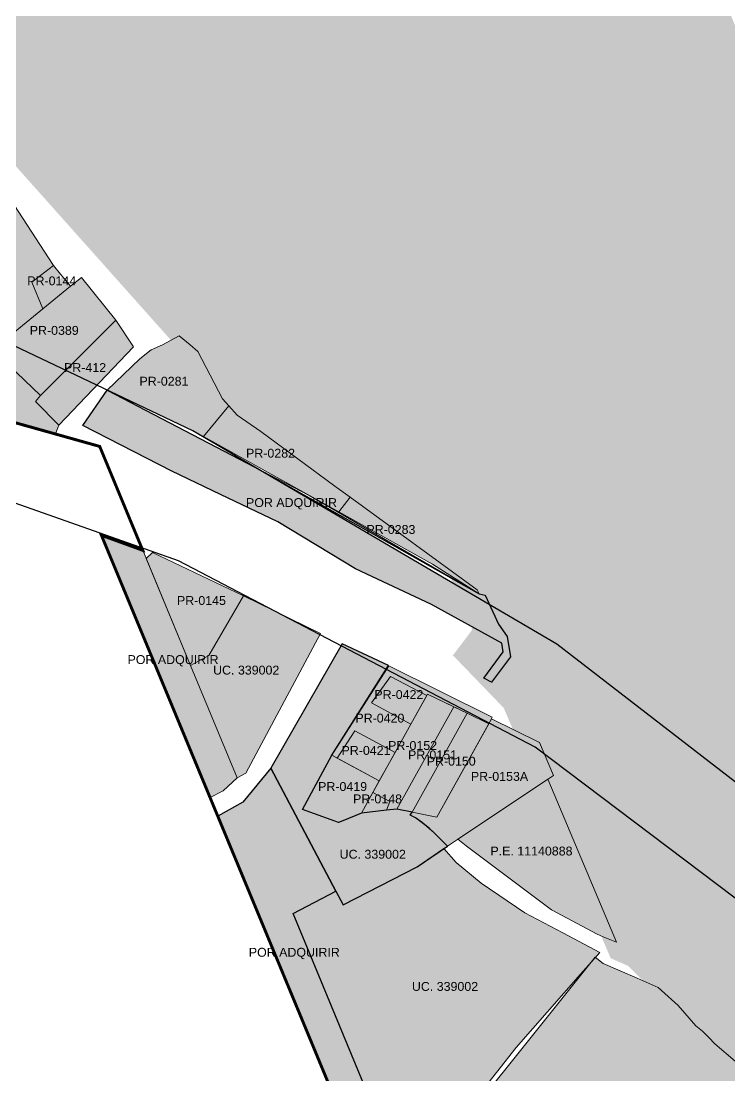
# Model space of a CAD drawing. Header units: inches. Extents: x 775566 to 778268, y 9208057 to 9211417.
# Drawn here: x 777311 to 777550.4, y 9209310.2 to 9209666.2 of the extents above; entities that cross this region are included whole.
import ezdxf
from ezdxf.enums import TextEntityAlignment as Align

# ---------------------------------------------------------------- set-up
doc = ezdxf.new("R2010")
doc.units = ezdxf.units.IN
doc.header["$MEASUREMENT"] = 0
doc.linetypes.add('DASHDOT', pattern=[1, 0.5, -0.25, 0, -0.25])
doc.layers.add('CAJAMARCA_ADQUIRIDOS', color=7, linetype='Continuous', lineweight=9, true_color=0xe2f2c9)
doc.layers.add('PROCESO_&_PENDIENTES', color=7, linetype='Continuous', lineweight=9, true_color=0xc5eefc)
doc.layers.add('CAJAMARCA_ADQUIRIDOSAnno', color=7, linetype='Continuous', true_color=0xafb304)
doc.layers.add('PROCESO__PENDIENTE_CAJAMARCA_UTMAnno', color=7, linetype='Continuous', true_color=0x2b1800)
for name, color, linetype in [('HITOS', 5, 'Continuous'), ('PI_Texto', 7, 'Continuous'), ('PMD-CAJAMARCA', 212, 'Continuous')]:
    doc.layers.add(name, color=color, linetype=linetype)
doc.styles.add('Arial', font='arial.ttf')

msp = doc.modelspace()

# ---------------------------------------------------------------- hatches: boundary and pattern name
at = {"true_color": 0xadddf7}
h = msp.add_hatch(color=141, dxfattribs=at)
h.dxf.hatch_style = 1
h.paths.add_polyline_path([(777390.49, 9210055.28), (777432.41, 9210073.29), (777198.38, 9210587.33), (777187.56, 9210605.47), (777105.4, 9210785.4), (777059.97, 9210855.94), (776930, 9211169.4), (776852.44, 9211361.12), (776673.32, 9211286.79), (776765.26, 9211129.93), (776773.32, 9211117.95), (776942.38, 9210722.91), (777244.8, 9210012.11), (777262.42, 9209969.39), (777282.77, 9209919.54), (777207.42, 9209894.77), (777250.06, 9209800.66), (777221.8, 9209781.22), (777221.01, 9209760.81), (777205.62, 9209753.63), (777204.65, 9209752.16), (777231.39, 9209682.44), (777237.05, 9209679.41), (777241.97, 9209679.49), (777246.56, 9209677.91), (777249.26, 9209675.98), (777282.52, 9209647.92), (777293.72, 9209634.72), (777361.87, 9209558.32), (777370.39, 9209543.07), (777454.76, 9209481.52), (777458.61, 9209472.5), (777462.12, 9209467.53), (777463.33, 9209460.68), (777456.89, 9209452.18), (777474.05, 9209434.41), (777510.17, 9209349.95), (777516.01, 9209347.36), (777541.48, 9209322.34), (777544.17, 9209320.9), (777560.86, 9209295.15), (777537.54, 9209270.4), (777550.09, 9209240.92), (777553.15, 9209238.12), (777563.03, 9209239.38), (777593.22, 9209167.98), (777595.94, 9209159.44), (777696.28, 9208921.65), (777699.89, 9208910.23), (777701.28, 9208904.41), (777711.62, 9208851.33), (777720.63, 9208813.42), (777724.41, 9208798.87), (777726.36, 9208793.23), (777729.84, 9208788.63), (777735.44, 9208786.43), (777741.43, 9208786.58), (777747.32, 9208788.15), (777795.11, 9208805.7), (777867.21, 9208835.59), (777891.55, 9208847.3), (777895.6, 9208851.69), (777898.19, 9208856.93), (777899.3, 9208862.81), (777899.01, 9208868.76), (777897.07, 9208874.42), (777892.6, 9208881.93), (777881.24, 9208899.7), (777845.62, 9208951.56), (777839.03, 9208965.06), (777784.89, 9209095.29), (777766.54, 9209136.41), (777720.91, 9209231), (777688.48, 9209311.84), (777605.97, 9209508.14), (777612.99, 9209517.89)])
h = msp.add_hatch(color=103)
h.dxf.hatch_style = 1
h.paths.add_polyline_path([(777324.36, 9209580.85), (777321.95, 9209583.76), (777314.63, 9209578.11), (777318.34, 9209569.16), (777327.7, 9209576.83), (777324.95, 9209580.15), (777323.87, 9209578.49)])
h = msp.add_hatch(color=103)
h.dxf.hatch_style = 1
h.paths.add_polyline_path([(777364.42, 9209560.02), (777368.14, 9209557.03), (777370.71, 9209554.68), (777379.08, 9209538.8), (777381.19, 9209536.39), (777372.6, 9209526), (777369, 9209528), (777340.13, 9209541.71), (777351.15, 9209552.21), (777355.02, 9209555.33), (777358.76, 9209557.03)])
h = msp.add_hatch(color=103)
h.dxf.hatch_style = 1
h.paths.add_polyline_path([(777381.19, 9209536.39), (777383.98, 9209533.2), (777392.01, 9209527.71), (777416.97, 9209509.33), (777422.18, 9209505.53), (777418.37, 9209500.57), (777372.6, 9209526)])
h = msp.add_hatch(color=103)
h.dxf.hatch_style = 1
h.paths.add_polyline_path([(777422.18, 9209505.53), (777465.12, 9209474.33), (777465.72, 9209472.9), (777450, 9209483), (777418.37, 9209500.57)])
h = msp.add_hatch(color=103)
h.dxf.hatch_style = 1
h.paths.add_polyline_path([(777435.19, 9209448.67), (777415.99, 9209418.43), (777417.75, 9209417.48), (777423.78, 9209426.68), (777437.34, 9209419.38), (777442.68, 9209429), (777429.36, 9209436.16), (777435.82, 9209445.06), (777448.02, 9209438.62), (777448.3, 9209439.13), (777461.67, 9209432.63), (777468.97, 9209429.09), (777470.17, 9209431.26)])
h = msp.add_hatch(color=103)
h.dxf.hatch_style = 1
h.paths.add_polyline_path([(777415.99, 9209418.43), (777406.08, 9209400.14), (777418.21, 9209395.74), (777425.98, 9209398.93), (777432, 9209409.77)])
h.paths.add_polyline_path([(777417.75, 9209417.48), (777432, 9209409.77), (777437.34, 9209419.38), (777423.78, 9209426.68)])
h.paths.add_polyline_path([(777448.02, 9209438.62), (777435.82, 9209445.06), (777429.36, 9209436.16), (777442.68, 9209429)])
h = msp.add_hatch(color=103)
h.dxf.hatch_style = 1
h.paths.add_polyline_path([(777469.91, 9209430.78), (777486.12, 9209422.73), (777490.87, 9209411.62), (777455.11, 9209387.82), (777450.49, 9209392.39), (777447.44, 9209394.98), (777444.21, 9209397.34), (777442.43, 9209398.25), (777443.14, 9209399.26), (777451.43, 9209397.51)])
h = msp.add_hatch(color=103)
h.dxf.hatch_style = 1
h.paths.add_polyline_path([(777504.87, 9209350.27), (777504.96, 9209350.21), (777506.47, 9209351.92), (777493.95, 9209358.51), (777481.17, 9209365.3), (777466.38, 9209375.29), (777458, 9209382.28), (777453.81, 9209386.93), (777444.83, 9209380.76), (777419.82, 9209367.98), (777417.4, 9209372.56), (777402.94, 9209365.05), (777441.04, 9209273.17), (777450.47, 9209284.54), (777478.29, 9209319.79), (777500, 9209344.55), (777503.29, 9209348.3)])
h.paths.add_polyline_path([(777387.13, 9209349.38), (777419.51, 9209349.38), (777419.51, 9209354.31), (777387.13, 9209354.31)], flags=9)
h.paths.add_polyline_path([(777442.26, 9209338.09), (777466.18, 9209338.09), (777466.18, 9209342.75), (777442.26, 9209342.75)], flags=24)
h = msp.add_hatch(color=103)
h.dxf.hatch_style = 1
h.paths.add_polyline_path([(777504.87, 9209350.27), (777507.66, 9209348.22), (777513.37, 9209345.67), (777519.08, 9209343.19), (777526.22, 9209340.02), (777533.01, 9209334), (777538.94, 9209327.15), (777541.18, 9209325.28), (777543.3, 9209323.19), (777545.3, 9209321), (777552.18, 9209315.17), (777554.74, 9209313.63), (777559.67, 9209305.95), (777570.59, 9209289.27), (777571.01, 9209287.93), (777569.35, 9209285.51), (777565.55, 9209281.09), (777551.02, 9209266.53), (777547.75, 9209263.06), (777539.38, 9209253.41), (777524.01, 9209237.18), (777493.51, 9209203.91), (777476.96, 9209186.51), (777441.74, 9209271.46)])
at = {"layer": 'CAJAMARCA_ADQUIRIDOSAnno'}
h = msp.add_hatch(color=1, dxfattribs=at)
h.dxf.hatch_style = 1
h.paths.add_polyline_path([(777305.12, 9209558.34), (777278.35, 9209571.05), (777273.08, 9209575.06), (777269.67, 9209572.26), (777256.1, 9209579.86), (777250.26, 9209583.14), (777245.22, 9209585.98), (777240.54, 9209588.6), (777235.49, 9209591.43), (777242.85, 9209598.06), (777232.35, 9209606.05), (777202.47, 9209638.97), (777198.74, 9209635.97), (777192.18, 9209630.53), (777184.73, 9209624.98), (777219.78, 9209575.88), (777272.3, 9209541.02), (777322.63, 9209526.89), (777323.84, 9209529.83), (777315.9, 9209537.9), (777317.66, 9209539.84), (777301.4, 9209555.28)])
h.paths.add_polyline_path([(777321.95, 9209583.76), (777308.62, 9209604.32), (777273.08, 9209575.06), (777278.35, 9209571.05), (777305.12, 9209558.34), (777318.34, 9209569.16), (777314.63, 9209578.11)], flags=17)
h.paths.add_polyline_path([(777266.32, 9209648.14), (777254.64, 9209660.36), (777241.58, 9209659.96), (777230.84, 9209658.34), (777221.76, 9209653.33), (777209.93, 9209644.97), (777202.47, 9209638.97), (777232.35, 9209606.05), (777242.85, 9209598.06), (777251.25, 9209605.65), (777247.54, 9209609.62), (777238.61, 9209620.47)])
h.paths.add_polyline_path([(777258.21, 9209567.06), (777290.59, 9209567.06), (777290.59, 9209571.99), (777258.21, 9209571.99)], flags=24)
h.paths.add_polyline_path([(777312.37, 9209576.25), (777330.44, 9209576.25), (777330.44, 9209580.84), (777312.37, 9209580.84)], flags=9)
h.paths.add_polyline_path([(777239.58, 9209599.27), (777257.65, 9209599.27), (777257.65, 9209603.87), (777239.58, 9209603.87)], flags=24)
h = msp.add_hatch(color=1, dxfattribs=at)
h.dxf.hatch_style = 1
h.paths.add_polyline_path([(777305.12, 9209558.34), (777301.4, 9209555.28), (777317.66, 9209539.84), (777326.16, 9209548.35)])
h.paths.add_polyline_path([(777343.06, 9209565.26), (777331.45, 9209579.69), (777327.7, 9209576.83), (777318.34, 9209569.16), (777305.12, 9209558.34), (777326.16, 9209548.35)])
h.paths.add_polyline_path([(777324.8, 9209547.03), (777340.52, 9209547.03), (777340.52, 9209551.55), (777324.8, 9209551.55)], flags=9)
h.paths.add_polyline_path([(777313.2, 9209559.53), (777331.28, 9209559.53), (777331.28, 9209564.13), (777313.2, 9209564.13)], flags=24)
h.paths.add_polyline_path([(777312.37, 9209576.25), (777330.44, 9209576.25), (777330.44, 9209580.84), (777312.37, 9209580.84)], flags=9)
h = msp.add_hatch(color=1, dxfattribs=at)
h.dxf.hatch_style = 1
h.paths.add_polyline_path([(777336.66, 9209543.36), (777326.16, 9209548.35), (777317.66, 9209539.84), (777315.9, 9209537.9), (777323.84, 9209529.83)])
h.paths.add_polyline_path([(777348.97, 9209556.34), (777343.06, 9209565.26), (777326.16, 9209548.35), (777336.66, 9209543.36)])
h.paths.add_polyline_path([(777324.8, 9209547.03), (777340.52, 9209547.03), (777340.52, 9209551.55), (777324.8, 9209551.55)], flags=9)
h = msp.add_hatch(color=1, dxfattribs=at)
h.dxf.hatch_style = 1
h.paths.add_polyline_path([(777340.13, 9209541.71), (777331.91, 9209529.75), (777361.99, 9209514.38), (777378.36, 9209506.49), (777397.77, 9209497.23), (777423.98, 9209481.39), (777449.65, 9209469.32), (777473.36, 9209456.24), (777473.87, 9209453.39), (777467.3, 9209444.47), (777469.93, 9209443.15), (777476.37, 9209451.65), (777475.17, 9209458.5), (777472.23, 9209462.66), (777469.22, 9209469.34), (777389.99, 9209515.71)])
h.paths.add_polyline_path([(777386.18, 9209501.18), (777418.56, 9209501.18), (777418.56, 9209506.11), (777386.18, 9209506.11)], flags=25)
h.paths.add_polyline_path([(777426.91, 9209492.33), (777444.99, 9209492.33), (777444.99, 9209496.93), (777426.91, 9209496.93)], flags=24)
h = msp.add_hatch(color=1, dxfattribs=at)
h.dxf.hatch_style = 1
h.paths.add_polyline_path([(777368.23, 9209448.79), (777368.23, 9209448.78), (777353.28, 9209484.83), (777352.14, 9209487.61), (777352.13, 9209487.64), (777338.18, 9209492.7), (777355.62, 9209450.61), (777374.86, 9209404.2), (777379.31, 9209406.44), (777383.97, 9209410.82)])
h.paths.add_polyline_path([(777346.18, 9209448.17), (777378.56, 9209448.17), (777378.56, 9209453.1), (777346.18, 9209453.1)], flags=25)
h = msp.add_hatch(color=1, dxfattribs=at)
h.dxf.hatch_style = 1
h.paths.add_polyline_path([(777411.96, 9209459.17), (777397.01, 9209466.98), (777386.12, 9209472.3), (777386.12, 9209472.31), (777374.4, 9209452.13), (777368.23, 9209448.79), (777383.97, 9209410.82), (777386.94, 9209412.38)])
h.paths.add_polyline_path([(777346.18, 9209448.17), (777378.56, 9209448.17), (777378.56, 9209453.1), (777346.18, 9209453.1)], flags=9)
h.paths.add_polyline_path([(777375.12, 9209444.86), (777399.04, 9209444.86), (777399.04, 9209449.52), (777375.12, 9209449.52)], flags=24)
h = msp.add_hatch(color=1, dxfattribs=at)
h.dxf.hatch_style = 1
h.paths.add_polyline_path([(777450.27, 9209392.27), (777448.71, 9209393.59), (777447.22, 9209394.86), (777446.37, 9209395.47), (777443.98, 9209397.21), (777442.18, 9209398.14), (777442.91, 9209399.14), (777437.78, 9209400.18), (777434.2, 9209399.77), (777425.75, 9209398.8), (777419.5, 9209396.24), (777417.98, 9209395.61), (777405.86, 9209400.02), (777415.77, 9209418.31), (777434.93, 9209448.66), (777419.31, 9209455.99), (777395.17, 9209413.95), (777417.17, 9209372.44), (777419.6, 9209367.86), (777444.6, 9209380.64), (777454.88, 9209387.7)])
h = msp.add_hatch(color=1, dxfattribs=at)
h.dxf.hatch_style = 1
h.paths.add_polyline_path([(777395.4, 9209414.08), (777385.96, 9209402.64), (777377.47, 9209397.9), (777393.99, 9209358.05), (777433.08, 9209263.74), (777441.04, 9209273.17), (777402.94, 9209365.05), (777417.4, 9209372.56)])
h.paths.add_polyline_path([(777387.13, 9209349.38), (777419.51, 9209349.38), (777419.51, 9209354.31), (777387.13, 9209354.31)], flags=25)
h = msp.add_hatch(color=1, dxfattribs=at)
h.dxf.hatch_style = 1
h.paths.add_polyline_path([(777490.2, 9209407.44), (777488.97, 9209410.36), (777486.24, 9209408.54), (777458.5, 9209390.08), (777461.36, 9209387.91), (777466.78, 9209383.79), (777489.77, 9209366.62), (777490.2, 9209366.3), (777505.58, 9209358.1), (777507.67, 9209357.22), (777512.18, 9209355.32)])
h.paths.add_polyline_path([(777468.78, 9209383.8), (777498.04, 9209383.8), (777498.04, 9209388.4), (777468.78, 9209388.4)], flags=24)
at = {"layer": 'PI_Texto'}
h = msp.add_hatch(color=103, dxfattribs=at)
h.dxf.hatch_style = 1
h.paths.add_polyline_path([(777355.41, 9209486.92), (777386.12, 9209472.31), (777374.4, 9209452.13), (777368.23, 9209448.78), (777353.28, 9209484.83)])
h = msp.add_hatch(color=103, dxfattribs=at)
h.dxf.hatch_style = 1
h.paths.add_polyline_path([(777457.17, 9209434.82), (777461.67, 9209432.63), (777443.14, 9209399.26), (777438, 9209400.31)])
h.paths.add_polyline_path([(777448.3, 9209439.13), (777457.17, 9209434.82), (777438, 9209400.31), (777434.43, 9209399.9), (777435.61, 9209402.87), (777429.81, 9209405.83)])
h.paths.add_polyline_path([(777461.67, 9209432.63), (777468.97, 9209429.09), (777451.43, 9209397.51), (777443.14, 9209399.26)])
h.paths.add_polyline_path([(777429.81, 9209405.83), (777435.61, 9209402.87), (777434.43, 9209399.9), (777425.98, 9209398.93)])

# ---------------------------------------------------------------- linework, layer by layer
at = {"layer": 'CAJAMARCA_ADQUIRIDOS', "color": 3}
for points in [[(777324.36, 9209580.85, 0), (777324.95, 9209580.15, 0), (777327.7, 9209576.83, 0), (777318.34, 9209569.16, 0), (777314.63, 9209578.11, 0), (777321.95, 9209583.76, 0)], [(777364.42, 9209560.02, 0), (777368.14, 9209557.03, 0), (777370.71, 9209554.68, 0), (777379.08, 9209538.8, 0), (777381.19, 9209536.39, 0), (777372.6, 9209526, 0), (777369, 9209528, 0), (777340.13, 9209541.71, 0), (777351.15, 9209552.21, 0), (777355.02, 9209555.33, 0), (777358.76, 9209557.03, 0)], [(777381.19, 9209536.39, 0), (777383.98, 9209533.2, 0), (777392.01, 9209527.71, 0), (777416.97, 9209509.33, 0), (777422.18, 9209505.53, 0), (777418.37, 9209500.57, 0), (777372.6, 9209526, 0)], [(777422.18, 9209505.53, 0), (777465.12, 9209474.33, 0), (777465.72, 9209472.9, 0), (777450, 9209483, 0), (777418.37, 9209500.57, 0)], [(777355.41, 9209486.92, 0), (777386.12, 9209472.31, 0), (777374.4, 9209452.13, 0), (777368.23, 9209448.78, 0), (777353.28, 9209484.83, 0)], [(777435.19, 9209448.67, 0), (777470.17, 9209431.26, 0), (777468.97, 9209429.09, 0), (777461.67, 9209432.63, 0), (777448.3, 9209439.13, 0), (777448.02, 9209438.62, 0), (777435.82, 9209445.06, 0), (777429.36, 9209436.16, 0), (777442.68, 9209429, 0), (777437.34, 9209419.38, 0), (777423.78, 9209426.68, 0), (777417.75, 9209417.48, 0), (777415.99, 9209418.43, 0)], [(777448.02, 9209438.62, 0), (777442.68, 9209429, 0), (777429.36, 9209436.16, 0), (777435.82, 9209445.06, 0)], [(777448.3, 9209439.13, 0), (777457.17, 9209434.82, 0), (777438, 9209400.31, 0), (777434.43, 9209399.9, 0), (777435.61, 9209402.87, 0), (777429.81, 9209405.83, 0)], [(777457.17, 9209434.82, 0), (777461.67, 9209432.63, 0), (777443.14, 9209399.26, 0), (777438, 9209400.31, 0)], [(777461.67, 9209432.63, 0), (777468.97, 9209429.09, 0), (777451.43, 9209397.51, 0), (777443.14, 9209399.26, 0)], [(777469.91, 9209430.78, 0), (777486.12, 9209422.73, 0), (777490.87, 9209411.62, 0), (777455.11, 9209387.82, 0), (777450.49, 9209392.39, 0), (777447.44, 9209394.98, 0), (777444.21, 9209397.34, 0), (777442.43, 9209398.25, 0), (777443.14, 9209399.26, 0), (777451.43, 9209397.51, 0)], [(777423.78, 9209426.68, 0), (777437.34, 9209419.38, 0), (777432, 9209409.77, 0), (777417.75, 9209417.48, 0)], [(777415.99, 9209418.43, 0), (777432, 9209409.77, 0), (777425.98, 9209398.93, 0), (777418.21, 9209395.74, 0), (777406.08, 9209400.14, 0)], [(777429.81, 9209405.83, 0), (777435.61, 9209402.87, 0), (777434.43, 9209399.9, 0), (777425.98, 9209398.93, 0)], [(777504.87, 9209350.27, 0), (777507.66, 9209348.22, 0), (777513.37, 9209345.67, 0), (777519.08, 9209343.19, 0), (777526.22, 9209340.02, 0), (777533.01, 9209334, 0), (777538.94, 9209327.15, 0), (777541.18, 9209325.28, 0), (777543.3, 9209323.19, 0), (777545.3, 9209321, 0), (777552.18, 9209315.17, 0), (777554.74, 9209313.63, 0), (777559.67, 9209305.95, 0), (777570.59, 9209289.27, 0), (777571.01, 9209287.93, 0), (777569.35, 9209285.51, 0), (777565.55, 9209281.09, 0), (777551.02, 9209266.53, 0), (777547.75, 9209263.06, 0), (777539.38, 9209253.41, 0), (777524.01, 9209237.18, 0), (777493.51, 9209203.91, 0), (777476.96, 9209186.51, 0), (777441.74, 9209271.46, 0)]]:
    msp.add_polyline3d(points, close=True, dxfattribs=at)
at = {"layer": 'CAJAMARCA_ADQUIRIDOSAnno', "color": 250}
for points in [[(777331.91, 9209529.75), (777340.13, 9209541.71), (777389.99, 9209515.71), (777465.72, 9209472.9), (777467.8, 9209472.49), (777472.23, 9209462.66), (777475.17, 9209458.5), (777476.37, 9209451.65), (777469.93, 9209443.15), (777467.3, 9209444.47), (777473.87, 9209453.39), (777473.36, 9209456.24), (777449.65, 9209469.32), (777423.98, 9209481.39), (777397.77, 9209497.23), (777378.36, 9209506.49), (777361.99, 9209514.38)], [(777435.16, 9209448.78), (777419.53, 9209456.11), (777395.4, 9209414.08), (777417.4, 9209372.56), (777419.82, 9209367.98), (777444.83, 9209380.76), (777455.11, 9209387.82), (777450.49, 9209392.39), (777448.93, 9209393.72), (777447.44, 9209394.98), (777446.6, 9209395.6), (777444.21, 9209397.34), (777442.41, 9209398.26), (777443.13, 9209399.26), (777438, 9209400.31), (777434.43, 9209399.9), (777425.98, 9209398.93), (777419.73, 9209396.36), (777418.21, 9209395.74), (777406.08, 9209400.14), (777415.99, 9209418.43)], [(777395.4, 9209414.08), (777385.96, 9209402.64), (777377.47, 9209397.9), (777433.08, 9209263.74), (777441.04, 9209273.17), (777402.94, 9209365.05), (777417.4, 9209372.56)]]:
    msp.add_lwpolyline(points, close=True, dxfattribs=at)
at = {"layer": 'HITOS'}
for points in [[(777716.96, 9209282.29), (777492, 9209456), (777369, 9209528), (777278.35, 9209571.05), (777232.35, 9209606.05), (777193.78, 9209648.54), (777143.55, 9209693.39), (777095.41, 9209709.75), (776981.97, 9209712.94), (776872.18, 9209692.88), (776771.66, 9209669.15), (776722.56, 9209632.09), (776689.45, 9209605.36), (776657.44, 9209594.67), (776606.49, 9209599.7), (776487.11, 9209619.1)], [(777716.96, 9209282.29), (777492, 9209456), (777369, 9209528), (777278.35, 9209571.05), (777232.35, 9209606.05), (777193.78, 9209648.54), (777143.55, 9209693.39), (777095.41, 9209709.75), (776981.97, 9209712.94), (776872.18, 9209692.88), (776771.66, 9209669.15), (776722.56, 9209632.09), (776689.45, 9209605.36), (776657.44, 9209594.67), (776606.49, 9209599.7), (776487.11, 9209619.1)], [(777731.02, 9209235.34), (777484.7, 9209421.16), (777364.24, 9209484.1), (777287.87, 9209510.93), (777222.64, 9209539.93), (777158.2, 9209613.06), (777128.04, 9209655.13), (777099.29, 9209664.53), (776934.81, 9209653.13), (776809.55, 9209622.6), (776706.05, 9209569.35), (776649.82, 9209555.3), (776545.2, 9209570.77), (776470.3, 9209582.44)], [(777731.02, 9209235.34), (777484.7, 9209421.16), (777364.24, 9209484.1), (777287.87, 9209510.93), (777222.64, 9209539.93), (777158.2, 9209613.06), (777128.04, 9209655.13), (777099.29, 9209664.53), (776934.81, 9209653.13), (776809.55, 9209622.6), (776706.05, 9209569.35), (776649.82, 9209555.3), (776545.2, 9209570.77), (776470.3, 9209582.44)]]:
    msp.add_lwpolyline(points, dxfattribs=at)
at = {"layer": 'PMD-CAJAMARCA', "color": 1, "linetype": 'DASHDOT', "lineweight": 18, "true_color": 0xff0000, "const_width": 1}
msp.add_lwpolyline([(777272.3, 9209541.02), (777337.6, 9209522.69), (777352.13, 9209487.64), (777338.18, 9209492.7), (777483.92, 9209141.08)], dxfattribs=at)
at = {"layer": 'PROCESO_&_PENDIENTES', "color": 250}
msp.add_lwpolyline([(777308.62, 9209604.32), (777321.95, 9209583.76), (777314.63, 9209578.11), (777318.34, 9209569.16), (777301.4, 9209555.28), (777317.66, 9209539.84), (777315.9, 9209537.9), (777323.84, 9209529.83), (777322.63, 9209526.89), (777272.3, 9209541.02)], dxfattribs=at)
for points in [[(777327.7, 9209576.83), (777331.45, 9209579.69), (777343.06, 9209565.26), (777317.66, 9209539.84), (777301.4, 9209555.28)], [(777343.06, 9209565.26), (777348.97, 9209556.34), (777323.84, 9209529.83), (777315.9, 9209537.9), (777317.66, 9209539.84)], [(777331.91, 9209529.75), (777340.13, 9209541.71), (777408.32, 9209506.15), (777465.72, 9209472.9), (777467.8, 9209472.49), (777472.23, 9209462.66), (777475.17, 9209458.5), (777476.37, 9209451.65), (777469.93, 9209443.15), (777467.3, 9209444.47), (777473.87, 9209453.39), (777473.36, 9209456.24), (777449.65, 9209469.32), (777423.98, 9209481.39), (777397.77, 9209497.23), (777378.36, 9209506.49), (777361.99, 9209514.38)], [(777338.18, 9209492.7), (777352.13, 9209487.64), (777368.23, 9209448.79), (777383.97, 9209410.82), (777379.31, 9209406.44), (777374.86, 9209404.2), (777355.62, 9209450.61)], [(777386.12, 9209472.31), (777412.17, 9209459.56), (777386.94, 9209412.38), (777383.97, 9209410.82), (777368.23, 9209448.79), (777374.4, 9209452.13)], [(777406.08, 9209400.14), (777418.21, 9209395.74), (777425.98, 9209398.93), (777434.43, 9209399.9), (777438, 9209400.31), (777443.14, 9209399.26), (777442.43, 9209398.25), (777444.21, 9209397.34), (777447.44, 9209394.98), (777450.49, 9209392.39), (777455.11, 9209387.82), (777444.83, 9209380.76), (777419.82, 9209367.98), (777395.4, 9209414.08), (777419.53, 9209456.11), (777435.16, 9209448.78), (777415.99, 9209418.43)], [(777377.47, 9209397.9), (777385.96, 9209402.64), (777395.4, 9209414.08), (777417.4, 9209372.56), (777402.94, 9209365.05), (777441.04, 9209273.17), (777433.08, 9209263.74), (777393.99, 9209358.05)], [(777490.2, 9209407.44), (777512.18, 9209355.32), (777507.67, 9209357.22), (777505.58, 9209358.1), (777490.2, 9209366.3), (777489.77, 9209366.62), (777466.78, 9209383.79), (777461.36, 9209387.91), (777458.5, 9209390.08), (777486.24, 9209408.54), (777488.97, 9209410.36)], [(777500, 9209344.55), (777478.29, 9209319.79), (777450.47, 9209284.54), (777441.04, 9209273.17), (777402.94, 9209365.05), (777417.4, 9209372.56), (777419.82, 9209367.98), (777444.83, 9209380.76), (777453.81, 9209386.93), (777458, 9209382.28), (777466.38, 9209375.29), (777481.17, 9209365.3), (777493.95, 9209358.51), (777506.47, 9209351.92)]]:
    msp.add_lwpolyline(points, close=True, dxfattribs=at)

# ---------------------------------------------------------------- texts
at = {"layer": 'CAJAMARCA_ADQUIRIDOSAnno', "color": 5, "style": 'Arial'}
for s, p in [('PR-0144', (777321.41, 9209576.18)), ('PR-0281', (777359.3, 9209542.31)), ('PR-0282', (777395.29, 9209518)), ('PR-0283', (777435.95, 9209492.26)), ('PR-0145', (777371.96, 9209468.29)), ('PR-0422', (777438.63, 9209436.54)), ('PR-0420', (777432.22, 9209428.59)), ('PR-0421', (777427.54, 9209417.69)), ('PR-0152', (777443.27, 9209419.34)), ('PR-0151', (777450, 9209416.17)), ('PR-0150', (777456.31, 9209414.05)), ('PR-0153A', (777472.62, 9209408.92)), ('PR-0419', (777419.63, 9209405.5)), ('PR-0148', (777431.43, 9209401.32))]:
    msp.add_text(s, height=3, dxfattribs=at).set_placement(p, align=Align.BOTTOM_CENTER)
at = {"layer": 'PROCESO__PENDIENTE_CAJAMARCA_UTMAnno', "color": 1, "true_color": 0xff0000, "style": 'Arial'}
for s, p in [('PR-0389', (777322.24, 9209559.46)), ('PR-412', (777332.66, 9209546.9)), ('POR ADQUIRIR', (777402.37, 9209501.34)), ('POR ADQUIRIR', (777362.37, 9209448.34)), ('UC. 339002', (777387.08, 9209444.8)), ('P.E. 11140888', (777483.41, 9209383.73)), ('UC. 339002', (777454.22, 9209338.03))]:
    msp.add_text(s, height=3, dxfattribs=at).set_placement(p, align=Align.BOTTOM_CENTER)
at = {"layer": 'PROCESO__PENDIENTE_CAJAMARCA_UTMAnno', "color": 250, "style": 'Arial'}
for s, p in [('UC. 339002', (777429.81, 9209382.64)), ('POR ADQUIRIR', (777403.32, 9209349.55))]:
    msp.add_text(s, height=3, dxfattribs=at).set_placement(p, align=Align.BOTTOM_CENTER)

doc.saveas('drawing.dxf')
